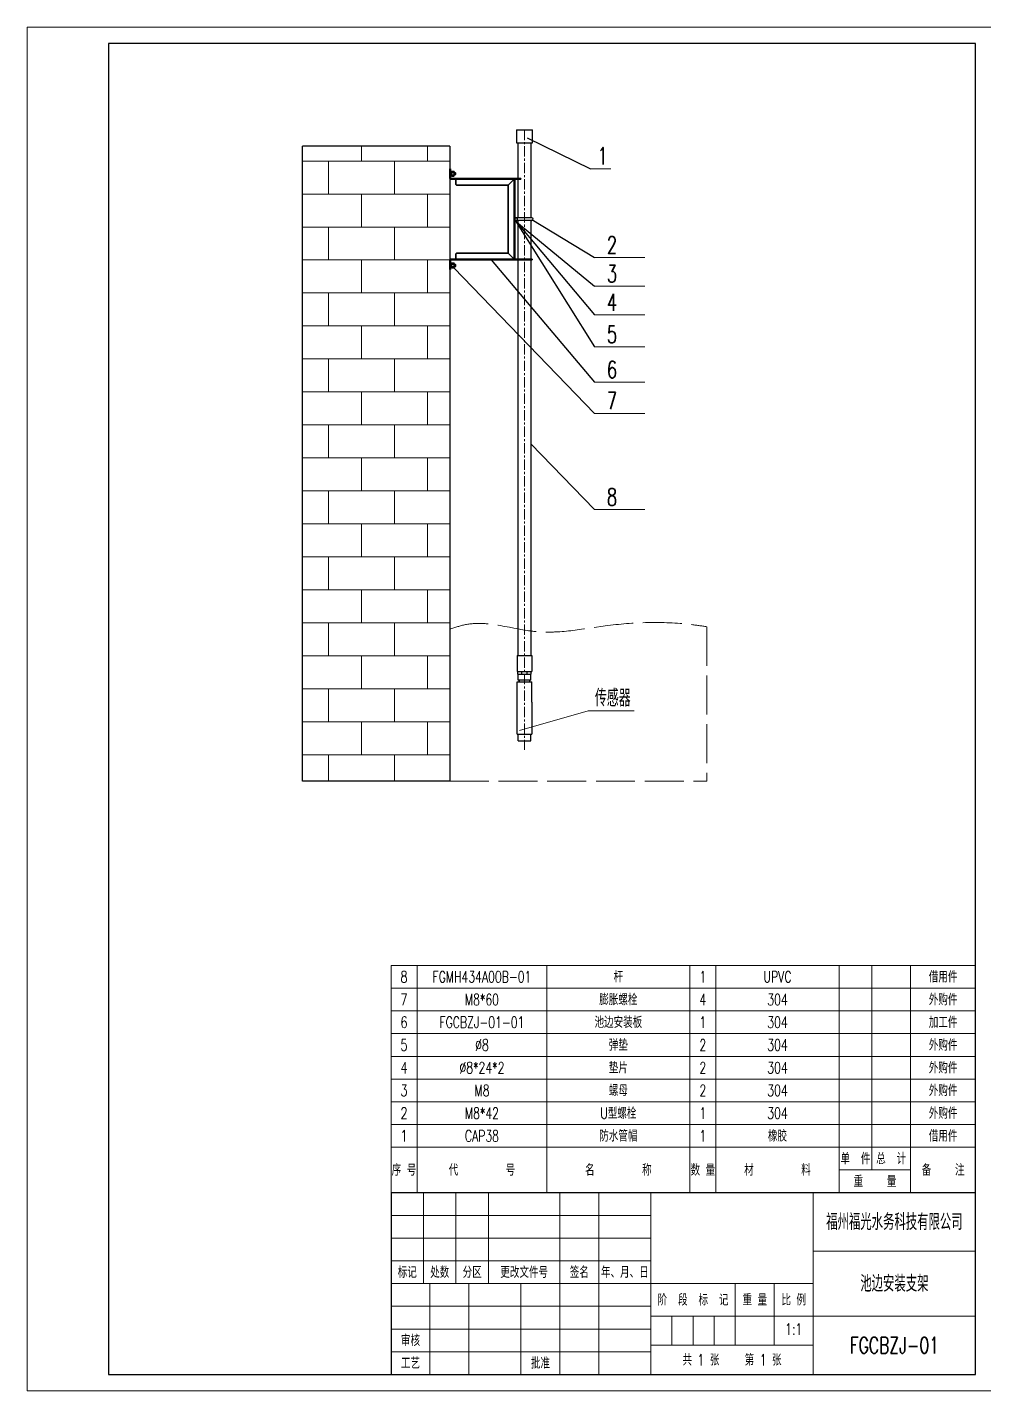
# Model space of a CAD drawing. Header units: millimetres. Extents: x -13151 to -8081, y 0 to 4200.
# Drawn here: x -13151 to -10206, y 0 to 4200 of the extents above; entities that cross this region are included whole.
import ezdxf
from ezdxf.enums import TextEntityAlignment as Align

# ---------------------------------------------------------------- set-up
doc = ezdxf.new("R2010")
doc.units = ezdxf.units.MM
doc.linetypes.add('ACAD_ISO02W100', pattern=[15, 12, -3])
doc.linetypes.add('CENTER', pattern=[50.8, 31.75, -6.35, 6.35, -6.35])
for name, color, linetype, lineweight in [('1轮廓实线层', 7, 'Continuous', 35), ('中心线', 1, 'CENTER', 15), ('粗实线', 7, 'Continuous', 30), ('细实线', 3, 'Continuous', 15), ('虚线', 2, 'ACAD_ISO02W100', 15)]:
    doc.layers.add(name, color=color, linetype=linetype, lineweight=lineweight)
doc.layers.add('Part-leader', color=3, linetype='Continuous')
doc.styles.add('15', font='simplex.shx', dxfattribs={"width": 0.7, "height": 52.5, "bigfont": 'hztxt.shx'})
doc.styles.add('2', font='simplex.shx', dxfattribs={"width": 0.7, "height": 7, "bigfont": 'hztxt.shx'})
doc.styles.add('机械工程图样式', font='simplex.shx', dxfattribs={"width": 0.7, "height": 3.5, "bigfont": 'hztxt.shx'})

# ---------------------------------------------------------------- blocks, each defined once
blk = doc.blocks.new('明细表表头')
at = {"layer": '细实线'}
for p, q in [((-180, 14), (-180, 0)), ((-180, 14), (0, 14)), ((-172, 14), (-172, 0)), ((-132, 14), (-132, 0)), ((-88, 14), (-88, 0)), ((-80, 14), (-80, 0)), ((-42, 14), (-42, 0)), ((-32, 14), (-32, 7)), ((-20, 14), (-20, 0)), ((0, 14), (0, 0)), ((-42, 7), (-20, 7)), ((-180, 0), (0, 0))]:
    blk.add_line(p, q, dxfattribs=at)
at = {"layer": '细实线', "width": 0.7}
for s, style, p in [('总  计', '机械工程图样式', (-26, 10.5)), ('序 号', '2', (-176, 7)), ('代        号', '2', (-152, 7)), ('名        称', '机械工程图样式', (-110, 7)), ('数 量', '机械工程图样式', (-84, 7)), ('材        料', '机械工程图样式', (-61, 7)), ('单  件', '机械工程图样式', (-37, 10.5)), ('备    注', '机械工程图样式', (-10, 7)), ('重    量', '机械工程图样式', (-31, 3.5))]:
    blk.add_text(s, height=3.5, dxfattribs=dict(at, style=style)).set_placement(p, align=Align.MIDDLE_CENTER)
blk = doc.blocks.new('明细表')
at = {"layer": '细实线'}
for p, q in [((-180, 7), (-180, 0)), ((-180, 7), (0, 7)), ((-172, 7), (-172, 0)), ((-132, 7), (-132, 0)), ((-88, 7), (-88, 0)), ((-80, 7), (-80, 0)), ((-42, 7), (-42, 0)), ((-32, 7), (-32, 0)), ((-20, 7), (-20, 0)), ((0, 7), (0, 0)), ((-180, 0), (0, 0))]:
    blk.add_line(p, q, dxfattribs=at)
at = {"layer": '细实线', "style": '机械工程图样式', "width": 0.7}
for tag, p in [('序号', (-176, 3.5)), ('代号', (-152, 3.5)), ('名称', (-110, 3.5)), ('数量', (-84, 3.5)), ('材料', (-61, 3.5)), ('单件', (-37, 3.5)), ('总计', (-26, 3.5)), ('备注', (-10, 3.5))]:
    blk.add_attdef(tag, text='', height=3.5, dxfattribs=at).set_placement(p, align=Align.MIDDLE_CENTER)
blk = doc.blocks.new('标题栏')
at = {"layer": '粗实线'}
blk.add_lwpolyline([(-180, 0), (0, 0), (0, 56), (-180, 56)], close=True, dxfattribs=at)
at = {"layer": '细实线'}
for p, q in [((-170, 56), (-170, 28)), ((-160, 56), (-160, 28)), ((-150, 56), (-150, 28)), ((-128, 56), (-128, 0)), ((-116, 56), (-116, 0)), ((-100, 56), (-100, 0)), ((-50, 56), (-50, 0)), ((-100, 49), (-180, 49)), ((-100, 42), (-180, 42)), ((0, 38), (-50, 38)), ((-100, 35), (-180, 35)), ((-50, 28), (-180, 28)), ((-168, 28), (-168, 0)), ((-156, 28), (-156, 0)), ((-140, 28), (-140, 0)), ((-74, 28), (-74, 9)), ((-62, 28), (-62, 9)), ((-100, 21), (-180, 21)), ((0, 18), (-100, 18)), ((-93.5, 18), (-93.5, 9)), ((-87, 18), (-87, 9)), ((-80.5, 18), (-80.5, 9)), ((-100, 14), (-180, 14)), ((-100, 9), (-50, 9)), ((-100, 7), (-180, 7))]:
    blk.add_line(p, q, dxfattribs=at)
at = {"layer": '细实线', "style": '机械工程图样式', "width": 0.7}
for s, p in [('标记', (-175, 31.5)), ('处数', (-165, 31.49)), ('更改文件号', (-139, 31.5)), ('签名', (-122, 31.5)), ('年、月、日', (-108, 31.5)), ('分区', (-155, 31.5)), ('阶  段  标  记', (-87, 23)), ('重 量', (-68, 23)), ('比 例', (-56, 23)), ('审核', (-174, 10.5)), ('工艺', (-174, 3.5)), ('批准', (-134, 3.5))]:
    blk.add_text(s, height=3.5, dxfattribs=at).set_placement(p, align=Align.MIDDLE_CENTER)
for tag, height, p in [('单位名称', 5, (-25, 47)), ('材料标记', 5, (-75, 42)), ('图样名称', 5, (-25, 28)), ('重量', 3.5, (-68, 14)), ('比例', 3.5, (-56, 14)), ('图样代号', 5, (-25, 9)), ('共张第张', 3.5, (-75, 4.51))]:
    blk.add_attdef(tag, text='', height=height, dxfattribs=at).set_placement(p, align=Align.MIDDLE_CENTER)

msp = doc.modelspace()

# ---------------------------------------------------------------- hatches: boundary and pattern name
at = {"layer": '细实线'}
h = msp.add_hatch(dxfattribs=at)
h.set_pattern_fill('AR-B816', color=256, scale=0.5, style=0)
h.set_pattern_definition([(0, (-13950.66, 3991.07), (0, 101.6), []), (90, (-13950.66, 3991.07), (-101.6, 101.6), [101.6, -101.6])])
h.paths.add_polyline_path([(-12303.5584, 1878.1147), (-11849.6041, 1878.1147), (-11849.6041, 3834.0592), (-12303.5584, 3834.0592)])

# ---------------------------------------------------------------- linework, layer by layer
at = {"layer": '1轮廓实线层', "color": 7, "linetype": 'Continuous'}
for p, q in [((-11849.6041, 3734.0592), (-11849.6041, 3764.0592)), ((-11849.6041, 3764.0592), (-11848.1041, 3764.0592)), ((-11849.6041, 3762.0592), (-11848.1041, 3762.0592)), ((-11849.6041, 3754.0592), (-11848.1041, 3754.0592)), ((-11849.6041, 3753.5592), (-11848.1041, 3753.5592)), ((-11849.6041, 3744.5599), (-11849.6041, 3753.5585)), ((-11849.6041, 3744.5592), (-11848.1041, 3744.5592)), ((-11849.6041, 3744.0592), (-11848.1041, 3744.0592)), ((-11848.1041, 3734.0592), (-11848.1041, 3764.0592)), ((-11848.1041, 3744.5599), (-11848.1041, 3753.5585)), ((-11848.1041, 3734.0592), (-11631.1041, 3734.0592)), ((-11848.1041, 3732.5592), (-11651.1041, 3732.5592)), ((-11831.1041, 3716.0592), (-11831.1041, 3734.0592)), ((-11831.1041, 3716.0592), (-11829.1041, 3714.0592)), ((-11829.1041, 3714.0592), (-11669.6041, 3714.0592)), ((-11669.6041, 3714.0592), (-11651.1041, 3732.5592)), ((-11669.6041, 3714.0592), (-11669.6041, 3504.0592)), ((-11651.1041, 3484.0592), (-11651.1041, 3734.0592)), ((-11651.1041, 3732.5592), (-11649.6041, 3732.5592)), ((-11651.1041, 3714.0592), (-11649.6041, 3714.0592)), ((-11649.6041, 3710.5592), (-11651.1041, 3710.5592)), ((-11649.6041, 3732.5592), (-11649.6041, 3485.5592)), ((-11631.1041, 3732.5592), (-11649.6041, 3732.5592)), ((-11642.1041, 3732.5592), (-11642.1041, 3734.0592)), ((-11633.1041, 3734.0592), (-11633.1041, 3732.5592)), ((-11631.1041, 3734.0592), (-11631.1041, 3732.5592)), ((-11651.1041, 3682.0592), (-11649.6041, 3682.0592)), ((-11651.1041, 3659.2111), (-11649.6041, 3659.2111)), ((-11651.1041, 3655.4233), (-11649.6041, 3655.4233)), ((-11649.6041, 3589.0592), (-11651.1041, 3589.0592)), ((-11651.1041, 3582.3102), (-11651.1041, 3589.0592)), ((-11651.1041, 3582.3092), (-11649.6041, 3582.3092)), ((-11649.6041, 3582.3102), (-11649.6041, 3589.0592)), ((-11649.6041, 3545.5592), (-11651.1041, 3545.5592)), ((-11829.1041, 3504.0592), (-11831.1041, 3502.0592)), ((-11831.1041, 3484.0592), (-11831.1041, 3502.0592)), ((-11829.1041, 3504.0592), (-11669.6041, 3504.0592)), ((-11669.6041, 3504.0592), (-11651.1041, 3485.5592)), ((-11649.6041, 3504.0592), (-11651.1041, 3504.0592)), ((-11849.6041, 3454.0592), (-11849.6041, 3484.0592)), ((-11849.6041, 3476.5592), (-11848.1041, 3476.5592)), ((-11848.1041, 3471.5592), (-11849.6041, 3471.5592)), ((-11849.6041, 3471.5592), (-11848.1041, 3471.5592)), ((-11849.6041, 3471.0592), (-11848.1041, 3471.0592)), ((-11849.6041, 3462.0599), (-11849.6041, 3471.0585)), ((-11848.1041, 3466.5592), (-11849.6041, 3466.5592)), ((-11849.6041, 3462.0592), (-11848.1041, 3462.0592)), ((-11849.6041, 3461.5592), (-11848.1041, 3461.5592)), ((-11849.6041, 3461.5592), (-11848.1041, 3461.5592)), ((-11849.6041, 3456.0592), (-11848.1041, 3456.0592)), ((-11849.6041, 3454.0592), (-11848.1041, 3454.0592)), ((-11651.1041, 3485.5592), (-11848.1041, 3485.5592)), ((-11848.1041, 3454.0592), (-11848.1041, 3484.0592)), ((-11848.1041, 3484.0592), (-11596.1041, 3484.0592)), ((-11848.1041, 3462.0599), (-11848.1041, 3471.0585)), ((-11651.1041, 3485.5592), (-11649.6041, 3485.5592)), ((-11649.6041, 3485.5592), (-11596.1041, 3485.5592)), ((-11642.1041, 3485.5592), (-11642.1041, 3484.0592)), ((-11615.1041, 3484.0592), (-11615.1041, 3485.5592)), ((-11598.1041, 3484.0592), (-11598.1041, 3485.5592)), ((-11596.1041, 3484.0592), (-11596.1041, 3485.5592))]:
    msp.add_line(p, q, dxfattribs=at)
for centre, start, end in [((-11848.1041, 3734.0592), 180, 270), ((-11651.1041, 3732.5592), 0, 90), ((-11848.1041, 3484.0592), 90, 180), ((-11651.1041, 3485.5592), 270, 0)]:
    msp.add_arc(centre, 1.5, start, end, dxfattribs=at)
at = {"layer": 'Part-leader'}
for p, q in [((-11611.7238, 3859.1243), (-11416.2176, 3764.2762)), ((-11649.6041, 3605.0592), (-11404.212, 3402.2934)), ((-11647.7062, 3603.4909), (-11404.212, 3313.8627)), ((-11647.7062, 3603.4909), (-11404.212, 3215.3257)), ((-11597.1043, 3607.7326), (-11404.212, 3490.724)), ((-11837.5041, 3459.0536), (-11404.212, 3010.672)), ((-11722.1041, 3484.0592), (-11404.212, 3106.6824)), ((-11599.8, 2916.6708), (-11404.212, 2714.2715))]:
    msp.add_line(p, q, dxfattribs=at)
at = {"layer": '中心线'}
msp.add_line((-11619.8, 3884.1777), (-11619.8, 1974.3582), dxfattribs=at)
at = {"layer": '粗实线'}
for p, q in [((-11644.8, 3884.1777), (-11644.8, 3844.1777)), ((-11644.8, 3884.1777), (-11594.8, 3884.1777)), ((-11594.8, 3844.1777), (-11594.8, 3884.1777)), ((-11849.6041, 3834.0592), (-12303.5584, 3834.0592)), ((-12303.5584, 1878.1147), (-12303.5584, 3834.0592)), ((-11849.6041, 3834.0592), (-11849.6041, 1878.1147)), ((-11644.8, 3844.1777), (-11594.8, 3844.1777)), ((-11639.8, 3844.1777), (-11639.8, 3692.5035)), ((-11599.8, 3844.1777), (-11599.8, 3613.0592)), ((-11848.1041, 3757.0592), (-11848.1041, 3741.0592)), ((-11848.1041, 3757.0592), (-11846.5041, 3757.0592)), ((-11846.5041, 3741.0592), (-11848.1041, 3741.0592)), ((-11846.5041, 3757.0592), (-11846.5041, 3741.0592)), ((-11844.4041, 3755.2092), (-11846.5041, 3755.2092)), ((-11846.5041, 3755.2092), (-11846.5041, 3742.9092)), ((-11844.4041, 3749.0592), (-11846.5041, 3750.4032)), ((-11846.5041, 3749.0592), (-11844.4041, 3747.7152)), ((-11846.5041, 3742.9092), (-11844.4041, 3742.9092)), ((-11844.4041, 3742.9092), (-11844.4041, 3755.2092)), ((-11844.4041, 3754.6884), (-11844.4041, 3743.43)), ((-11843.4041, 3756.5648), (-11837.5041, 3756.5648)), ((-11843.4041, 3752.812), (-11837.5041, 3752.812)), ((-11843.4041, 3745.3064), (-11837.5041, 3745.3064)), ((-11843.4041, 3741.5536), (-11837.5041, 3741.5536)), ((-11836.5041, 3754.6884), (-11836.5041, 3743.43)), ((-11836.5041, 3753.0592), (-11833.1041, 3753.0592)), ((-11836.5041, 3745.0592), (-11833.1041, 3745.0592)), ((-11833.1041, 3753.0592), (-11833.1041, 3745.0592)), ((-11832.1041, 3752.0592), (-11833.1041, 3753.0592)), ((-11832.1041, 3746.0592), (-11833.1041, 3745.0592)), ((-11832.1041, 3752.0592), (-11832.1041, 3746.0592)), ((-11639.8, 3691.0035), (-11639.8, 3613.0592)), ((-11596.9507, 3613.0592), (-11649.6041, 3613.0592)), ((-11642.2336, 3613.0592), (-11642.2336, 3605.0592)), ((-11596.9507, 3605.0592), (-11649.6041, 3605.0592)), ((-11639.8, 3605.0592), (-11639.8, 3491.0035)), ((-11599.8, 3605.0592), (-11599.8, 2728.5901)), ((-11639.8, 3489.5035), (-11639.8, 2728.5901)), ((-11848.1041, 3474.5592), (-11848.1041, 3458.5592)), ((-11848.1041, 3474.5592), (-11846.5041, 3474.5592)), ((-11846.5041, 3458.5592), (-11848.1041, 3458.5592)), ((-11846.5041, 3474.5592), (-11846.5041, 3458.5592)), ((-11844.4041, 3472.7092), (-11846.5041, 3472.7092)), ((-11846.5041, 3472.7092), (-11846.5041, 3460.4092)), ((-11844.4041, 3466.5592), (-11846.5041, 3467.9032)), ((-11846.5041, 3466.5592), (-11844.4041, 3465.2152)), ((-11846.5041, 3460.4092), (-11844.4041, 3460.4092)), ((-11844.4041, 3460.4092), (-11844.4041, 3472.7092)), ((-11844.4041, 3472.1884), (-11844.4041, 3460.93)), ((-11843.4041, 3474.0648), (-11837.5041, 3474.0648)), ((-11843.4041, 3470.312), (-11837.5041, 3470.312)), ((-11843.4041, 3462.8064), (-11837.5041, 3462.8064)), ((-11843.4041, 3459.0536), (-11837.5041, 3459.0536)), ((-11836.5041, 3472.1884), (-11836.5041, 3460.93)), ((-11836.5041, 3470.5592), (-11833.1041, 3470.5592)), ((-11836.5041, 3462.5592), (-11833.1041, 3462.5592)), ((-11833.1041, 3470.5592), (-11833.1041, 3462.5592)), ((-11832.1041, 3469.5592), (-11833.1041, 3470.5592)), ((-11832.1041, 3463.5592), (-11833.1041, 3462.5592)), ((-11832.1041, 3469.5592), (-11832.1041, 3463.5592)), ((-11639.8, 2728.5901), (-11639.8, 2265.1968)), ((-11599.8, 2728.5901), (-11599.8, 2265.1968)), ((-11642.8, 2265.1968), (-11596.8, 2265.1968)), ((-11642.8, 2265.1968), (-11642.8, 2215.1968)), ((-11596.8, 2265.1968), (-11596.8, 2215.1968)), ((-11642.8, 2215.1968), (-11596.8, 2215.1968)), ((-11642.5, 2184.1968), (-11597.1, 2184.1968)), ((-11642.5, 2121.1368), (-11642.5, 2184.1968)), ((-11640.3, 2207.1968), (-11640.3, 2215.1968)), ((-11640.3, 2207.1968), (-11599.3, 2207.1968)), ((-11639.3, 2189.1968), (-11639.3, 2207.1968)), ((-11600.3, 2189.1968), (-11639.3, 2189.1968)), ((-11636.3, 2184.1968), (-11636.3, 2189.1968)), ((-11628.2913, 2207.1968), (-11628.2913, 2215.1968)), ((-11611.3086, 2207.1968), (-11611.3086, 2215.1968)), ((-11603.3, 2184.1968), (-11603.3, 2189.1968)), ((-11600.3, 2189.1968), (-11600.3, 2207.1968)), ((-11599.3, 2207.1968), (-11599.3, 2215.1968)), ((-11597.1, 2121.1368), (-11597.1, 2184.1968)), ((-11642.5, 2022.1368), (-11642.5, 2121.1368)), ((-11597.1, 2121.1368), (-11597.1, 2022.1368)), ((-11642.5, 2022.1368), (-11597.1, 2022.1368)), ((-11639.414, 2001.8368), (-11639.414, 2022.1368)), ((-11600.186, 2001.8368), (-11600.186, 2022.1368)), ((-11639.414, 2001.8368), (-11600.186, 2001.8368)), ((-11849.6041, 1878.1147), (-12303.5584, 1878.1147))]:
    msp.add_line(p, q, dxfattribs=at)
msp.add_lwpolyline([(-12900.7847, 50), (-10230.7847, 50), (-10230.7847, 4150), (-12900.7847, 4150)], close=True, dxfattribs=at)
for centre, radius, start, end in [((-11842.1437, 3754.6884), 2.2604, 123.8902382, 236.1097618), ((-11836.8625, 3749.0592), 7.5417, 150.1582758, 209.8417242), ((-11842.1437, 3743.43), 2.2604, 123.8902382, 236.1097618), ((-11838.7645, 3754.6884), 2.2604, 303.8902382, 56.1097618), ((-11844.0458, 3749.0592), 7.5417, 330.1582758, 29.8417242), ((-11838.7645, 3743.43), 2.2604, 303.8902382, 56.1097618), ((-11596.9507, 3609.0592), 4, 270, 90), ((-11842.1437, 3472.1884), 2.2604, 123.8902382, 236.1097618), ((-11836.8625, 3466.5592), 7.5417, 150.1582758, 209.8417242), ((-11842.1437, 3460.93), 2.2604, 123.8902382, 236.1097618), ((-11838.7645, 3472.1884), 2.2604, 303.8902382, 56.1097618), ((-11844.0458, 3466.5592), 7.5417, 330.1582758, 29.8417242), ((-11838.7645, 3460.93), 2.2604, 303.8902382, 56.1097618)]:
    msp.add_arc(centre, radius, start, end, dxfattribs=at)
at = {"layer": '细实线'}
for p, q in [((-11836.5041, 3752.0592), (-11832.1041, 3752.0592)), ((-11836.5041, 3746.0592), (-11832.1041, 3746.0592)), ((-11416.2176, 3764.2762), (-11354.3436, 3764.2762)), ((-11642.2336, 3612.0592), (-11649.6041, 3612.0592)), ((-11642.2336, 3606.0592), (-11649.6041, 3606.0592)), ((-11404.212, 3490.724), (-11249.6028, 3490.724)), ((-11836.5041, 3469.5592), (-11832.1041, 3469.5592)), ((-11836.5041, 3463.5592), (-11832.1041, 3463.5592)), ((-11404.212, 3402.2934), (-11249.6028, 3402.2934)), ((-11404.212, 3313.8627), (-11249.6028, 3313.8627)), ((-11404.212, 3215.3257), (-11249.6028, 3215.3257)), ((-11404.212, 3106.6824), (-11249.6028, 3106.6824)), ((-11404.212, 3010.672), (-11249.6028, 3010.672)), ((-11404.212, 2714.2715), (-11249.6028, 2714.2715)), ((-11634.8, 2184.1968), (-11634.8, 2189.1968)), ((-11604.8, 2184.1968), (-11604.8, 2189.1968)), ((-11634.7041, 2033.7252), (-11423.8979, 2094.6401)), ((-11423.8979, 2094.6401), (-11282.2984, 2094.6401))]:
    msp.add_line(p, q, dxfattribs=at)
msp.add_lwpolyline([(-13150.7847, 0), (-10180.7847, 0), (-10180.7847, 4200), (-13150.7847, 4200)], close=True, dxfattribs=at)
at = {"layer": '虚线', "ltscale": 10}
for p in [(-11058.1028, 2353.3203), (-11849.6041, 1878.1147)]:
    msp.add_line(p, (-11058.1028, 1878.1147), dxfattribs=at)
msp.add_open_spline([(-11849.6041, 2345.707), (-11833.5524, 2351.1873), (-11747.8971, 2380.4312), (-11584.5892, 2316.7544), (-11355.3061, 2365.0146), (-11178.0372, 2370.9795), (-11074.6197, 2355.9479), (-11058.1028, 2353.3203)], degree=3, knots=[0, 0, 0, 0, 50.377215483, 268.821985884, 482.270817065, 745.709800907, 795.870182121, 795.870182121, 795.870182121, 795.870182121], dxfattribs=at)

# ---------------------------------------------------------------- block references
at = {"layer": '细实线', "xscale": 10, "yscale": 10, "zscale": 10}
for p, values in [((-10230.7847, 1240), {'序号': '8', '代号': 'FGMH434A00B-01', '名称': '杆', '数量': '1', '材料': 'UPVC', '备注': '借用件'}), ((-10230.7847, 1170), {'序号': '7', '代号': 'M8*60', '名称': '膨胀螺栓', '数量': '4', '材料': '304', '备注': '外购件'}), ((-10230.7847, 1100), {'序号': '6', '代号': 'FGCBZJ-01-01', '名称': '池边安装板', '数量': '1', '材料': '304', '备注': '加工件'}), ((-10230.7847, 1030), {'序号': '5', '代号': '%%c8', '名称': '弹垫', '数量': '2', '材料': '304', '备注': '外购件'}), ((-10230.7847, 960), {'序号': '4', '代号': '%%c8*24*2', '名称': '垫片', '数量': '2', '材料': '304', '备注': '外购件'}), ((-10230.7847, 890), {'序号': '3', '代号': 'M8', '名称': '螺母', '数量': '2', '材料': '304', '备注': '外购件'}), ((-10230.7847, 820), {'序号': '2', '代号': 'M8*42', '名称': 'U型螺栓', '数量': '1', '材料': '304', '备注': '外购件'}), ((-10230.7847, 750), {'序号': '1', '代号': 'CAP38', '名称': '防水管帽', '数量': '1', '材料': '橡胶', '备注': '借用件'})]:
    msp.add_blockref('明细表', p, dxfattribs=at).add_auto_attribs(values)
msp.add_blockref('明细表表头', (-10230.7847, 610), dxfattribs=at)
at = {"layer": '虚线', "xscale": 10, "yscale": 10, "zscale": 10}
msp.add_blockref('标题栏', (-10230.7847, 50), dxfattribs=at).add_auto_attribs({'单位名称': '福州福光水务科技有限公司', '图样名称': '池边安装支架', '图样代号': 'FGCBZJ-01', '比例': '1:1', '共张第张': '共 1 张    第 1 张'})

# ---------------------------------------------------------------- texts
at = {"layer": '细实线', "char_height": 52.5, "attachment_point": 1, "style": '15'}
for s, insert, width in [('1', (-11395.3588, 3829.8102), 224.307853), ('2', (-11366.1815, 3555.8093), 187.988129), ('3', (-11366.1815, 3467.3786), 187.988129), ('4', (-11366.1815, 3378.948), 187.988129), ('5', (-11366.1815, 3280.411), 187.988129), ('6', (-11366.1815, 3171.7677), 187.988129), ('7', (-11366.1815, 3075.7573), 187.988129), ('8', (-11366.1815, 2779.3567), 187.988129), ('传感器', (-11403.039, 2160.174), 137.209058)]:
    msp.add_mtext(s, dxfattribs=dict(at, insert=insert, width=width))

doc.saveas('drawing.dxf')
